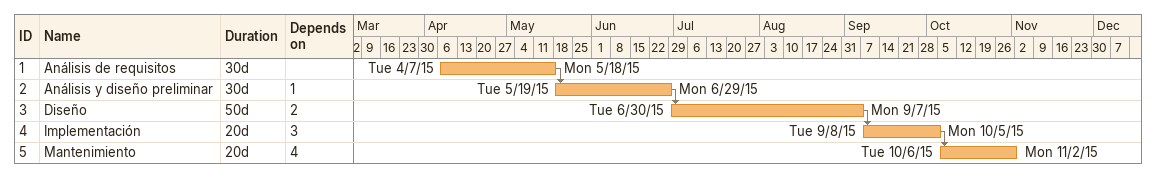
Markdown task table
| ID | Task | Duration | Start | Finish | Predecessors |
|---|---|---|---|---|---|
| 1 | Análisis de requisitos | 30d | 2015-04-07 | 2015-05-18 |  |
| 2 | Análisis y diseño preliminar | 30d | 2015-05-19 | 2015-06-29 | 1 |
| 3 | Diseño | 50d | 2015-06-30 | 2015-09-07 | 2 |
| 4 | Implementación | 20d | 2015-09-08 | 2015-10-05 | 3 |
| 5 | Mantenimiento | 20d | 2015-10-06 | 2015-11-02 | 4 |
